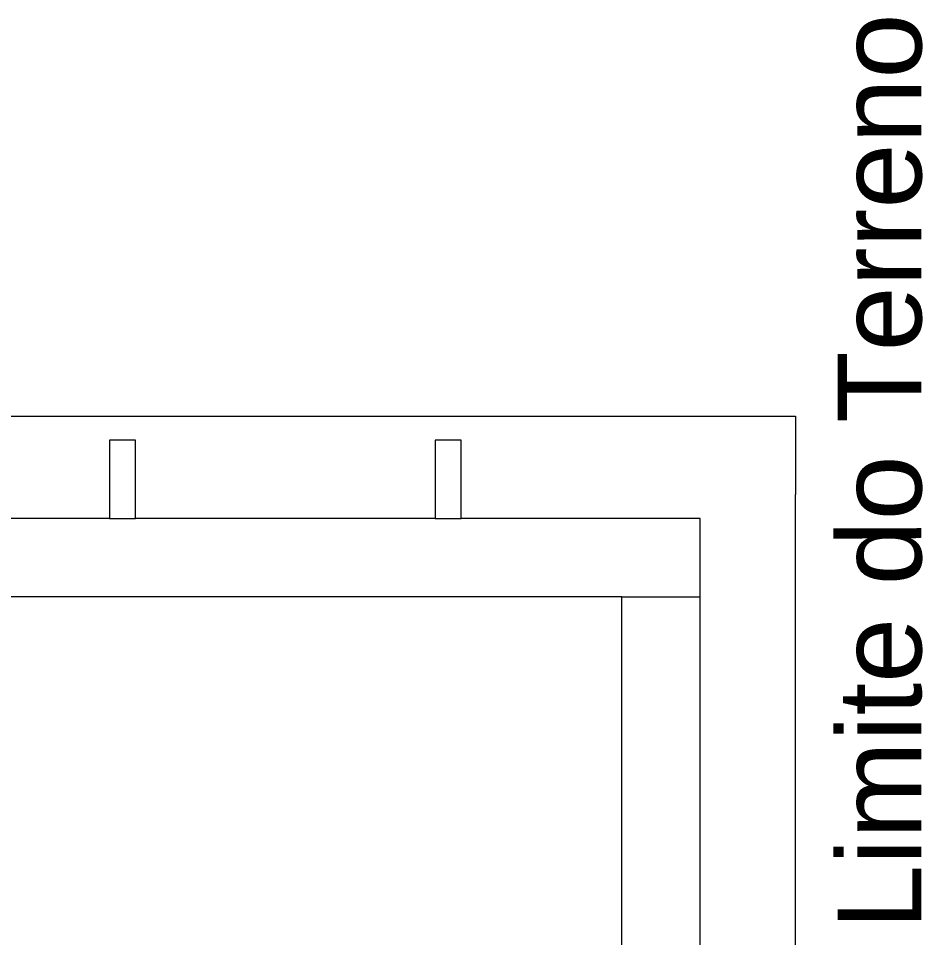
# Model space of a CAD drawing. Header units: metres. Extents: x -111189 to -108577, y -72951 to -72647.
# Drawn here: x -108842.357 to -108840.627, y -72945.226 to -72943.469 of the extents above; entities that cross this region are included whole.
import ezdxf

# ---------------------------------------------------------------- set-up
doc = ezdxf.new("R2010")
doc.units = ezdxf.units.M
doc.header["$MEASUREMENT"] = 0
for name, color, linetype in [('00 - TEXTO GERAL', 7, 'Continuous'), ('03 - COBERTURA', 7, 'Continuous'), ('05 - PAREDES..35', 7, 'Continuous'), ('05 - PILAR', 7, 'Continuous'), ('05 - VIGA', 7, 'Continuous')]:
    doc.layers.add(name, color=color, linetype=linetype)
doc.styles.add('ESTILO_GERADO_7', font='')
doc.styles.get('ESTILO_GERADO_7').set_extended_font_data('Helvetica')

# ---------------------------------------------------------------- blocks, each defined once
blk = doc.blocks.new('Corte Elem_1205_1', base_point=(-108689.5899, -72946.0755))
at = {"layer": '05 - PILAR', "color": 251, "linetype": 'Continuous', "lineweight": 13}
for p, q in [((-108841.2031, -72944.575), (-108841.0531, -72944.575)), ((-108841.2031, -72946.9472), (-108841.2031, -72944.575)), ((-108841.0531, -72945.6674), (-108841.0531, -72944.575)), ((-108841.0531, -72946.9472), (-108841.0531, -72945.6674))]:
    blk.add_line(p, q, dxfattribs=at)
blk = doc.blocks.new('Corte Elem_1206_1', base_point=(-108689.5899, -72946.0755))
at = {"layer": '05 - VIGA', "color": 251, "linetype": 'Continuous', "lineweight": 13}
for p, q in [((-108842.1831, -72944.425), (-108842.7562, -72944.425)), ((-108841.5599, -72944.425), (-108842.1331, -72944.425)), ((-108841.0531, -72944.425), (-108841.5099, -72944.425)), ((-108841.0531, -72944.575), (-108841.0531, -72944.425)), ((-108841.2031, -72944.575), (-108845.8246, -72944.575))]:
    blk.add_line(p, q, dxfattribs=at)
blk = doc.blocks.new('Corte Elem_1207_1', base_point=(-108689.5899, -72946.0755))
at = {"layer": '03 - COBERTURA', "color": 251, "linetype": 'Continuous', "lineweight": 13}
blk.add_line((-108840.8704, -72944.5265), (-108840.8704, -72944.3793), dxfattribs=at)
blk = doc.blocks.new('Corte Elem_1213_1', base_point=(-108689.5899, -72946.0755))
at = {"layer": '05 - VIGA', "color": 251, "linetype": 'Continuous', "lineweight": 13}
for p, q in [((-108842.1831, -72944.275), (-108842.1831, -72944.425)), ((-108842.1331, -72944.275), (-108842.1831, -72944.275)), ((-108842.1331, -72944.425), (-108842.1331, -72944.275)), ((-108842.1831, -72944.425), (-108842.1331, -72944.425))]:
    blk.add_line(p, q, dxfattribs=at)
blk = doc.blocks.new('Corte Elem_1214_1', base_point=(-108689.5899, -72946.0755))
at = {"layer": '05 - VIGA', "color": 251, "linetype": 'Continuous', "lineweight": 13}
for p, q in [((-108841.5599, -72944.275), (-108841.5599, -72944.425)), ((-108841.5099, -72944.275), (-108841.5599, -72944.275)), ((-108841.5099, -72944.425), (-108841.5099, -72944.275)), ((-108841.5599, -72944.425), (-108841.5099, -72944.425))]:
    blk.add_line(p, q, dxfattribs=at)
blk = doc.blocks.new('Corte Elem_1215_1', base_point=(-108689.5899, -72946.0755))
at = {"layer": '05 - VIGA', "color": 251, "linetype": 'Continuous', "lineweight": 13}
for p, q in [((-108845.8246, -72944.2293), (-108840.8704, -72944.2293)), ((-108840.8704, -72944.2293), (-108840.8704, -72944.3793))]:
    blk.add_line(p, q, dxfattribs=at)
blk = doc.blocks.new('Corte Elem_1292_1', base_point=(-108689.5899, -72946.0755))
at = {"layer": '05 - PAREDES..35', "color": 251, "linetype": 'Continuous', "lineweight": 13}
for p, q in [((-108840.8704, -72945.4465), (-108840.8704, -72944.5265)), ((-108841.0531, -72945.4465), (-108840.8704, -72945.4465))]:
    blk.add_line(p, q, dxfattribs=at)

msp = doc.modelspace()

# ---------------------------------------------------------------- block references
at = {"layer": '03 - COBERTURA', "lineweight": 0}
msp.add_blockref('Corte Elem_1207_1', (-108689.5899, -72946.0755), dxfattribs=at)
at = {"layer": '05 - PAREDES..35', "lineweight": 0}
msp.add_blockref('Corte Elem_1292_1', (-108689.5899, -72946.0755), dxfattribs=at)
at = {"layer": '05 - PILAR', "lineweight": 0}
msp.add_blockref('Corte Elem_1205_1', (-108689.5899, -72946.0755), dxfattribs=at)
at = {"layer": '05 - VIGA', "lineweight": 0}
for name in ['Corte Elem_1215_1', 'Corte Elem_1213_1', 'Corte Elem_1214_1', 'Corte Elem_1206_1']:
    msp.add_blockref(name, (-108689.5899, -72946.0755), dxfattribs=at)

# ---------------------------------------------------------------- texts
at = {"layer": '00 - TEXTO GERAL', "color": 7, "linetype": 'Continuous', "lineweight": 5, "insert": (-108840.7897, -72945.2111), "char_height": 0.16, "attachment_point": 1, "rotation": 90, "style": 'ESTILO_GERADO_7'}
msp.add_mtext('\\A1;{\\pql;\\fHelvetica|b0|i0|c0|p0;\\W1.000000;Limite d\\fHelvetica|b0|i0|c0|p0;\\W1.000000;o Terreno}', dxfattribs=at)

doc.saveas('drawing.dxf')
